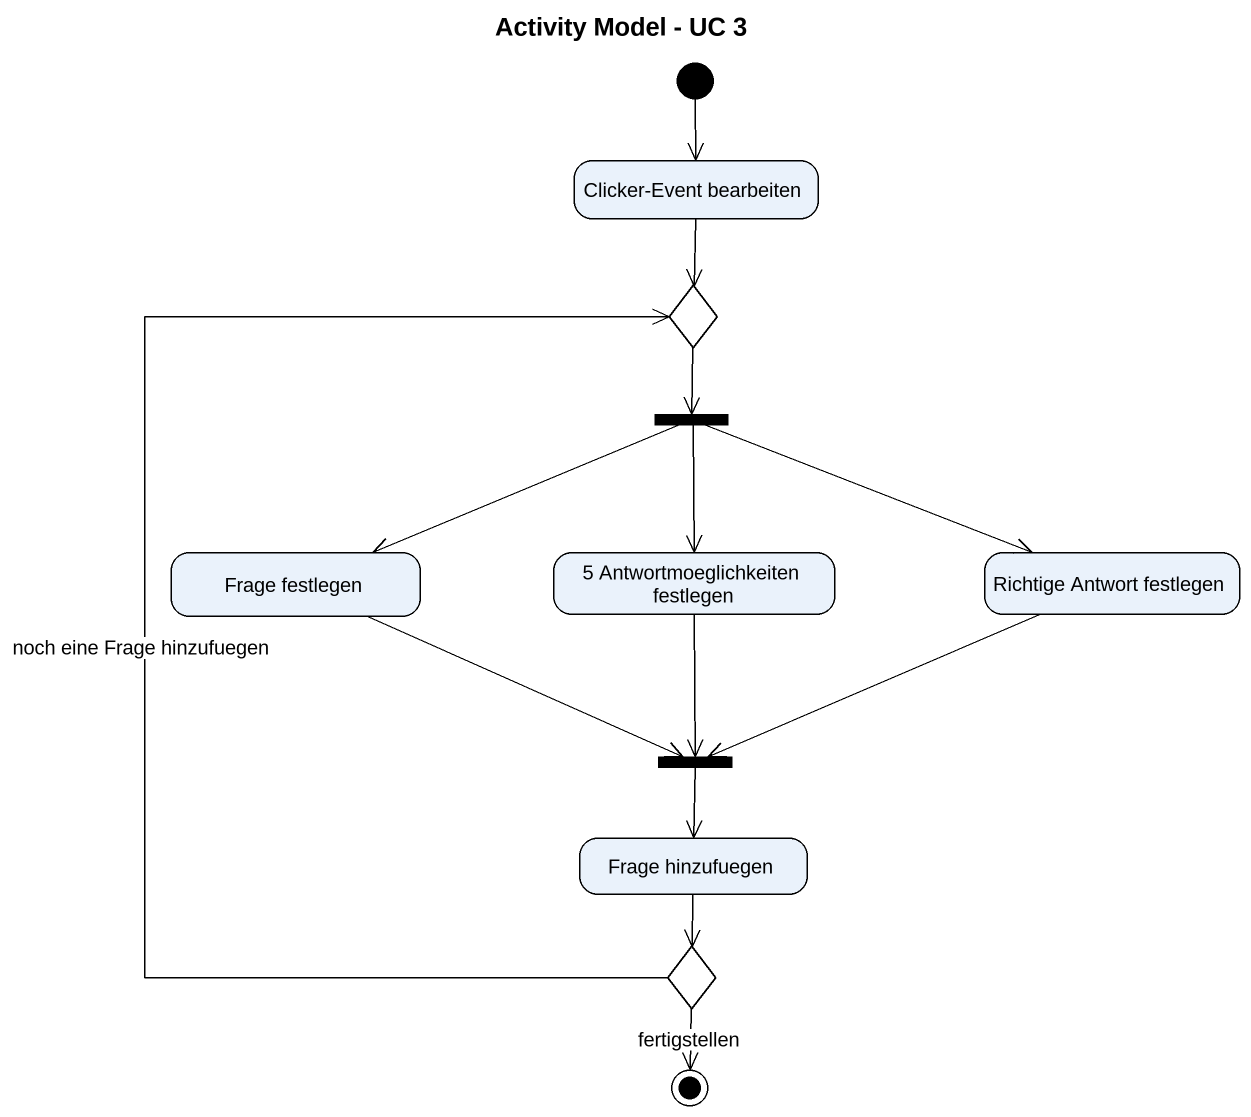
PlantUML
@startuml
title Activity Model - UC 3
hide empty description
state "Clicker-Event bearbeiten" as Clicker_Event_bearbeiten
state choice1 <<choice>>
state fork1 <<fork>>
state "Frage festlegen" as Frage_festlegen
state "5 Antwortmoeglichkeiten festlegen" as s5_Antwortmoeglichkeiten
state "Richtige Antwort festlegen" as Richtige_Antwort_festlegen
state fork2 <<join>>
state "Frage hinzufuegen" as Frage_hinzufuegen
state choice2 <<choice>>
[*] --> Clicker_Event_bearbeiten
Clicker_Event_bearbeiten --> choice1
choice1 --> fork1
fork1 -left-> Frage_festlegen
fork1 --> s5_Antwortmoeglichkeiten
fork1 -right-> Richtige_Antwort_festlegen
Frage_festlegen -right-> fork2
s5_Antwortmoeglichkeiten --> fork2
Richtige_Antwort_festlegen -left-> fork2
fork2 --> Frage_hinzufuegen
Frage_hinzufuegen --> choice2
choice2 -up-> choice1 : noch eine Frage hinzufuegen
choice2 --> [*] : fertigstellen
@enduml
